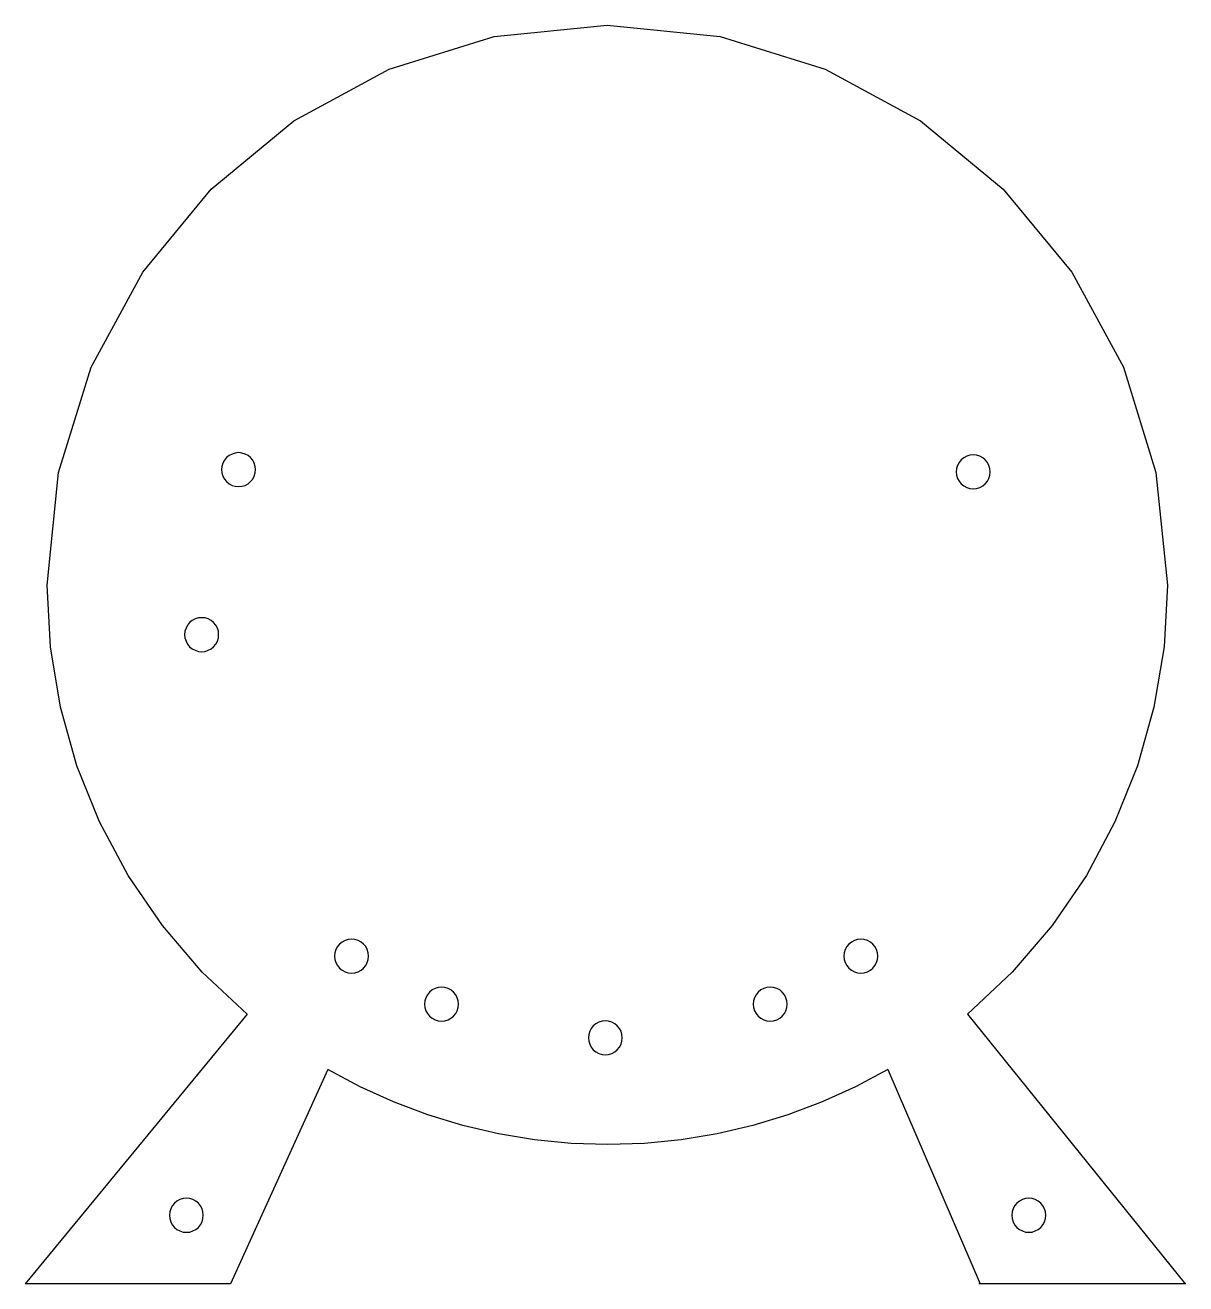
# Model space of a CAD drawing. Extents: x -49 to 54, y -56 to 55.
import ezdxf

# ---------------------------------------------------------------- set-up
doc = ezdxf.new("R2010")
doc.units = 0
doc.layers.add('LAYER_1', color=7, linetype='CONTINUOUS')

msp = doc.modelspace()

# ---------------------------------------------------------------- linework, layer by layer
at = {"layer": 'LAYER_1', "color": 250}
for points in [[(-29.28, -32.16), (-33.26, -28.43), (-36.77, -24.32), (-39.8, -19.88), (-42.32, -15.16), (-44.32, -10.19), (-45.77, -5.01), (-46.66, 0.32), (-46.96, 5.76), (-45.96, 15.74), (-43.07, 25.03), (-38.51, 33.44), (-32.46, 40.76), (-25.14, 46.81), (-16.73, 51.37), (-7.44, 54.26), (2.54, 55.26), (12.51, 54.26), (21.81, 51.37), (30.21, 46.81), (37.54, 40.76), (43.58, 33.44), (48.15, 25.03), (51.03, 15.74), (52.04, 5.76), (51.74, 0.32), (50.85, -5.01), (49.4, -10.19), (47.4, -15.16), (44.88, -19.88), (41.85, -24.32), (38.33, -28.43), (34.36, -32.16)], [(-29.28, -32.16), (-48.89, -55.98)], [(34.36, -32.16), (53.62, -55.98)], [(-22.16, -37.05), (-30.75, -55.98)], [(27.34, -37.05), (24.47, -38.58), (21.52, -39.91), (18.49, -41.05), (15.4, -41.99), (12.25, -42.72), (9.06, -43.25), (5.84, -43.57), (2.59, -43.68), (-0.66, -43.57), (-3.89, -43.25), (-7.08, -42.72), (-10.22, -41.99), (-13.32, -41.05), (-16.34, -39.91), (-19.3, -38.58), (-22.16, -37.05)], [(27.34, -37.05), (35.48, -55.98)], [(-30.75, -55.98), (-48.89, -55.98)], [(53.67, -55.98), (35.37, -55.98)]]:
    msp.add_lwpolyline(points, dxfattribs=at)
for points in [[(-30.04, 17.48), (-30.33, 17.45), (-30.61, 17.36), (-30.87, 17.23), (-31.1, 17.04), (-31.28, 16.81), (-31.42, 16.55), (-31.51, 16.27), (-31.54, 15.98), (-31.51, 15.69), (-31.42, 15.4), (-31.28, 15.15), (-31.1, 14.92), (-30.87, 14.73), (-30.61, 14.59), (-30.33, 14.51), (-30.04, 14.48), (-29.74, 14.51), (-29.46, 14.59), (-29.2, 14.73), (-28.98, 14.92), (-28.79, 15.15), (-28.65, 15.4), (-28.57, 15.69), (-28.54, 15.98), (-28.57, 16.27), (-28.65, 16.55), (-28.79, 16.81), (-28.98, 17.04), (-29.2, 17.23), (-29.46, 17.36), (-29.74, 17.45)], [(34.88, 17.28), (34.59, 17.26), (34.31, 17.17), (34.05, 17.03), (33.82, 16.85), (33.63, 16.62), (33.5, 16.36), (33.41, 16.08), (33.38, 15.78), (33.41, 15.49), (33.5, 15.21), (33.63, 14.95), (33.82, 14.72), (34.05, 14.54), (34.31, 14.4), (34.59, 14.31), (34.88, 14.28), (35.17, 14.31), (35.46, 14.4), (35.72, 14.54), (35.94, 14.72), (36.13, 14.95), (36.27, 15.21), (36.35, 15.49), (36.38, 15.78), (36.35, 16.08), (36.27, 16.36), (36.13, 16.62), (35.94, 16.85), (35.72, 17.03), (35.46, 17.17), (35.17, 17.26)], [(-33.3, 2.89), (-33.59, 2.87), (-33.87, 2.78), (-34.13, 2.64), (-34.36, 2.46), (-34.54, 2.23), (-34.68, 1.97), (-34.77, 1.69), (-34.8, 1.39), (-34.77, 1.1), (-34.68, 0.82), (-34.54, 0.56), (-34.36, 0.33), (-34.13, 0.15), (-33.87, 0.01), (-33.59, -0.08), (-33.3, -0.11), (-33, -0.08), (-32.72, 0.01), (-32.46, 0.15), (-32.24, 0.33), (-32.05, 0.56), (-31.91, 0.82), (-31.82, 1.1), (-31.8, 1.39), (-31.82, 1.69), (-31.91, 1.97), (-32.05, 2.23), (-32.24, 2.46), (-32.46, 2.64), (-32.72, 2.78), (-33, 2.87)], [(-20.05, -25.52), (-20.34, -25.54), (-20.62, -25.63), (-20.88, -25.77), (-21.11, -25.95), (-21.3, -26.18), (-21.43, -26.44), (-21.52, -26.72), (-21.55, -27.02), (-21.52, -27.31), (-21.43, -27.59), (-21.3, -27.85), (-21.11, -28.08), (-20.88, -28.26), (-20.62, -28.4), (-20.34, -28.49), (-20.05, -28.52), (-19.76, -28.49), (-19.47, -28.4), (-19.21, -28.26), (-18.99, -28.08), (-18.8, -27.85), (-18.66, -27.59), (-18.58, -27.31), (-18.55, -27.02), (-18.58, -26.72), (-18.66, -26.44), (-18.8, -26.18), (-18.99, -25.95), (-19.21, -25.77), (-19.47, -25.63), (-19.76, -25.54)], [(24.95, -25.52), (24.66, -25.54), (24.38, -25.63), (24.12, -25.77), (23.89, -25.95), (23.7, -26.18), (23.57, -26.44), (23.48, -26.72), (23.45, -27.02), (23.48, -27.31), (23.57, -27.59), (23.7, -27.85), (23.89, -28.08), (24.12, -28.26), (24.38, -28.4), (24.66, -28.49), (24.95, -28.52), (25.24, -28.49), (25.53, -28.4), (25.79, -28.26), (26.01, -28.08), (26.2, -27.85), (26.34, -27.59), (26.42, -27.31), (26.45, -27.02), (26.42, -26.72), (26.34, -26.44), (26.2, -26.18), (26.01, -25.95), (25.79, -25.77), (25.53, -25.63), (25.24, -25.54)], [(-12.1, -29.76), (-12.39, -29.79), (-12.67, -29.88), (-12.93, -30.01), (-13.16, -30.2), (-13.35, -30.43), (-13.49, -30.69), (-13.57, -30.97), (-13.6, -31.26), (-13.57, -31.55), (-13.49, -31.84), (-13.35, -32.1), (-13.16, -32.32), (-12.93, -32.51), (-12.67, -32.65), (-12.39, -32.73), (-12.1, -32.76), (-11.81, -32.73), (-11.53, -32.65), (-11.27, -32.51), (-11.04, -32.32), (-10.85, -32.1), (-10.71, -31.84), (-10.63, -31.55), (-10.6, -31.26), (-10.63, -30.97), (-10.71, -30.69), (-10.85, -30.43), (-11.04, -30.2), (-11.27, -30.01), (-11.53, -29.88), (-11.81, -29.79)], [(16.94, -29.76), (16.65, -29.79), (16.37, -29.88), (16.11, -30.01), (15.88, -30.2), (15.7, -30.43), (15.56, -30.69), (15.47, -30.97), (15.44, -31.26), (15.47, -31.55), (15.56, -31.84), (15.7, -32.1), (15.88, -32.32), (16.11, -32.51), (16.37, -32.65), (16.65, -32.73), (16.94, -32.76), (17.24, -32.73), (17.52, -32.65), (17.78, -32.51), (18, -32.32), (18.19, -32.1), (18.33, -31.84), (18.41, -31.55), (18.44, -31.26), (18.41, -30.97), (18.33, -30.69), (18.19, -30.43), (18, -30.2), (17.78, -30.01), (17.52, -29.88), (17.24, -29.79)], [(2.37, -32.73), (2.08, -32.76), (1.8, -32.85), (1.54, -32.99), (1.31, -33.17), (1.12, -33.4), (0.99, -33.66), (0.9, -33.94), (0.87, -34.23), (0.9, -34.53), (0.99, -34.81), (1.12, -35.07), (1.31, -35.29), (1.54, -35.48), (1.8, -35.62), (2.08, -35.7), (2.37, -35.73), (2.66, -35.7), (2.95, -35.62), (3.2, -35.48), (3.43, -35.29), (3.62, -35.07), (3.76, -34.81), (3.84, -34.53), (3.87, -34.23), (3.84, -33.94), (3.76, -33.66), (3.62, -33.4), (3.43, -33.17), (3.2, -32.99), (2.95, -32.85), (2.66, -32.76)], [(-34.65, -48.42), (-34.94, -48.45), (-35.22, -48.54), (-35.48, -48.68), (-35.71, -48.86), (-35.89, -49.09), (-36.03, -49.35), (-36.12, -49.63), (-36.15, -49.92), (-36.12, -50.22), (-36.03, -50.5), (-35.89, -50.76), (-35.71, -50.99), (-35.48, -51.17), (-35.22, -51.31), (-34.94, -51.4), (-34.65, -51.42), (-34.35, -51.4), (-34.07, -51.31), (-33.81, -51.17), (-33.59, -50.99), (-33.4, -50.76), (-33.26, -50.5), (-33.18, -50.22), (-33.15, -49.92), (-33.18, -49.63), (-33.26, -49.35), (-33.4, -49.09), (-33.59, -48.86), (-33.81, -48.68), (-34.07, -48.54), (-34.35, -48.45)], [(39.79, -48.42), (39.5, -48.45), (39.22, -48.54), (38.96, -48.68), (38.73, -48.86), (38.54, -49.09), (38.4, -49.35), (38.32, -49.63), (38.29, -49.92), (38.32, -50.22), (38.4, -50.5), (38.54, -50.76), (38.73, -50.99), (38.96, -51.17), (39.22, -51.31), (39.5, -51.4), (39.79, -51.42), (40.08, -51.4), (40.36, -51.31), (40.62, -51.17), (40.85, -50.99), (41.04, -50.76), (41.18, -50.5), (41.26, -50.22), (41.29, -49.92), (41.26, -49.63), (41.18, -49.35), (41.04, -49.09), (40.85, -48.86), (40.62, -48.68), (40.36, -48.54), (40.08, -48.45)]]:
    msp.add_lwpolyline(points, close=True, dxfattribs=at)

doc.saveas('drawing.dxf')
